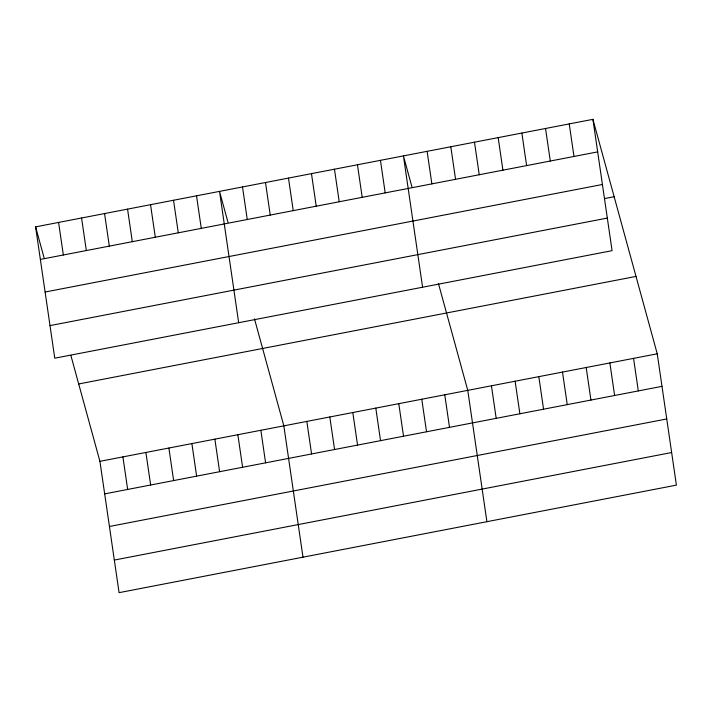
<?xml version="1.0" encoding="UTF-8"?>
<svg xmlns="http://www.w3.org/2000/svg" width="712" height="712" viewBox="0 0 712 712"><rect width="100%" height="100%" fill="white"/><g stroke="black" fill="none" stroke-linecap="round" stroke-linejoin="round"><path stroke-width="1.07" d="M592.918 119.34L612.08 250.668L54.762 358.198L35.6 226.87L592.918 119.34L657.238 353.802L676.4 485.13L119.082 592.66L99.92 461.332L70.844 355.341M40.353 259.426L597.671 151.887M45.105 292.018L602.423 184.488M604.452 198.586L614.144 196.717M50 325.607L607.327 218.068M78.694 383.964L636.012 276.425M99.92 461.332L657.238 353.802M104.673 493.879L661.991 386.349M109.425 526.479L666.744 418.95M114.329 560.059L671.647 452.529M411.919 186.847L403.428 155.901L422.59 287.23M438.396 283.349L467.757 390.363L486.91 521.691M228.009 222.34L219.519 191.386L238.671 322.714M254.478 318.834L283.839 425.847L302.992 557.176M35.6 226.87L44.091 257.824M633.555 358.367L638.308 390.924M609.873 362.942L614.616 395.489M569.235 123.915L573.979 156.462M586.181 367.508L590.933 400.064M545.543 128.48L550.296 161.028M562.498 372.082L567.241 404.63M521.86 133.055L526.613 165.602M538.815 376.648L543.559 409.204M498.178 137.621L502.921 170.168M515.123 381.223L519.876 413.77M474.486 142.195L479.238 174.743M491.44 385.788L496.184 418.345M450.803 146.761L455.555 179.308M427.12 151.336L431.864 183.883M444.76 394.795L449.512 427.342M421.771 399.236L426.524 431.784M380.439 160.334L385.192 192.89M398.782 403.668L403.535 436.216M357.451 164.775L362.203 197.322M375.794 408.101L380.546 440.657M334.462 169.207L339.215 201.754M352.805 412.542L357.558 445.089M311.473 173.648L316.226 206.195M329.816 416.974L334.569 449.521M288.485 178.08L293.228 210.627M306.827 421.415L311.571 453.962M265.496 182.512L270.24 215.069M242.507 186.953L247.251 219.501M260.85 430.279L265.594 462.836M237.861 434.721L242.605 467.268M196.53 195.827L201.274 228.374M214.873 439.153L219.616 471.7M173.532 200.259L178.285 232.806M191.884 443.594L196.628 476.141M150.543 204.691L155.296 237.247M168.886 448.026L173.639 480.573M127.555 209.132L132.307 241.68M145.898 452.458L150.65 485.014M104.566 213.564L109.319 246.112M122.909 456.899L127.662 489.447M81.577 218.005L86.33 250.553M58.589 222.438L63.341 254.985"/></g></svg>
